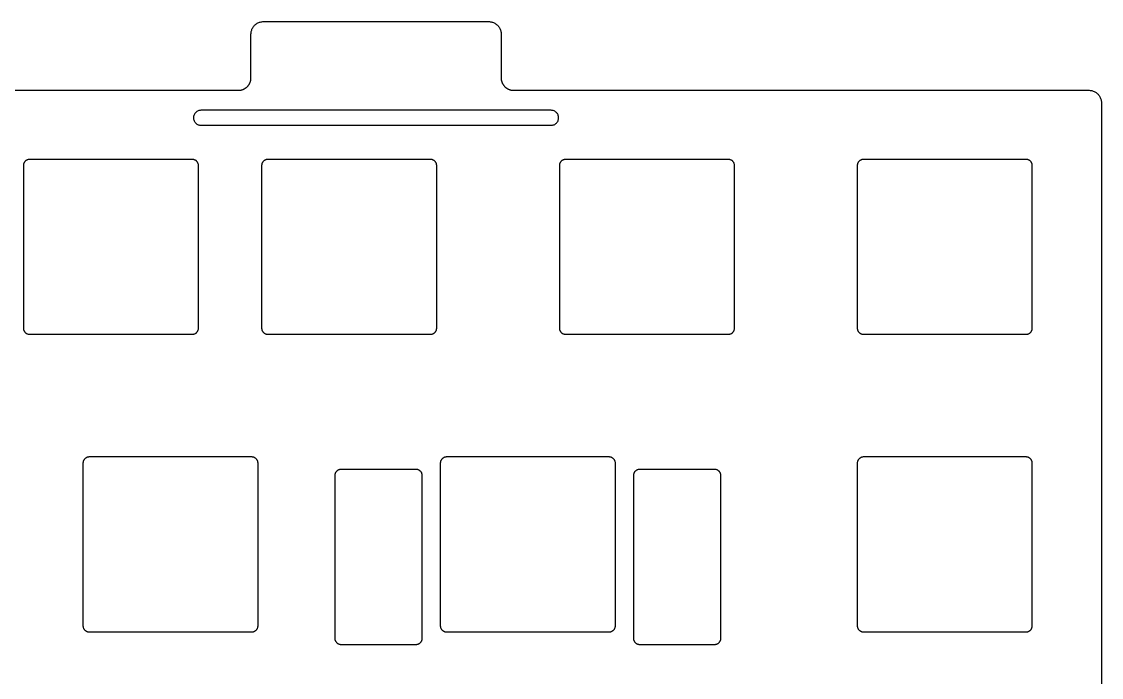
# Model space of a CAD drawing. Header units: millimetres. Extents: x -6 to 321, y -6 to 135.
# Drawn here: x 229.2 to 315.6, y 82.8 to 135.3 of the extents above; entities that cross this region are included whole.
import ezdxf

# ---------------------------------------------------------------- set-up
doc = ezdxf.new("R2010")
doc.units = ezdxf.units.MM
for name, color, linetype in [('CUTOUTS', 1, 'Continuous'), ('FLEX', 3, 'Continuous'), ('OUTLINE', 7, 'Continuous')]:
    doc.layers.add(name, color=color, linetype=linetype)

msp = doc.modelspace()

# ---------------------------------------------------------------- linework, layer by layer
at = {"layer": 'CUTOUTS'}
for points in [[(229.702, 110.327), (229.733, 110.317), (229.765, 110.31), (229.797, 110.304), (229.83, 110.301), (229.863, 110.3), (242.863, 110.3), (242.895, 110.301), (242.928, 110.304), (242.96, 110.31), (242.992, 110.317), (243.023, 110.327), (243.054, 110.338), (243.084, 110.352), (243.113, 110.367), (243.14, 110.384), (243.167, 110.403), (243.192, 110.424), (243.216, 110.446), (243.238, 110.47), (243.259, 110.496), (243.278, 110.522), (243.296, 110.55), (243.311, 110.579), (243.324, 110.609), (243.336, 110.639), (243.345, 110.671), (243.353, 110.702), (243.358, 110.735), (243.361, 110.767), (243.363, 110.8), (243.363, 123.8), (243.361, 123.833), (243.358, 123.865), (243.353, 123.898), (243.345, 123.929), (243.336, 123.961), (243.324, 123.991), (243.311, 124.021), (243.296, 124.05), (243.278, 124.078), (243.259, 124.104), (243.238, 124.13), (243.216, 124.154), (243.192, 124.176), (243.167, 124.197), (243.14, 124.216), (243.113, 124.233), (243.084, 124.248), (243.054, 124.262), (243.023, 124.273), (242.992, 124.283), (242.96, 124.29), (242.928, 124.296), (242.895, 124.299), (242.863, 124.3), (229.863, 124.3), (229.83, 124.299), (229.797, 124.296), (229.765, 124.29), (229.733, 124.283), (229.702, 124.273), (229.671, 124.262), (229.641, 124.248), (229.613, 124.233), (229.585, 124.216), (229.558, 124.197), (229.533, 124.176), (229.509, 124.154), (229.487, 124.13), (229.466, 124.104), (229.447, 124.078), (229.429, 124.05), (229.414, 124.021), (229.401, 123.991), (229.389, 123.961), (229.38, 123.929), (229.372, 123.898), (229.367, 123.865), (229.364, 123.833), (229.363, 123.8), (229.363, 110.8), (229.364, 110.767), (229.367, 110.735), (229.372, 110.702), (229.38, 110.671), (229.389, 110.639), (229.401, 110.609), (229.414, 110.579), (229.429, 110.55), (229.447, 110.522), (229.466, 110.496), (229.487, 110.47), (229.509, 110.446), (229.533, 110.424), (229.558, 110.403), (229.585, 110.384), (229.613, 110.367), (229.641, 110.352), (229.671, 110.338)], [(248.752, 110.327), (248.783, 110.317), (248.815, 110.31), (248.847, 110.304), (248.88, 110.301), (248.913, 110.3), (261.913, 110.3), (261.945, 110.301), (261.978, 110.304), (262.01, 110.31), (262.042, 110.317), (262.073, 110.327), (262.104, 110.338), (262.134, 110.352), (262.163, 110.367), (262.19, 110.384), (262.217, 110.403), (262.242, 110.424), (262.266, 110.446), (262.288, 110.47), (262.309, 110.496), (262.328, 110.522), (262.346, 110.55), (262.361, 110.579), (262.374, 110.609), (262.386, 110.639), (262.395, 110.671), (262.403, 110.702), (262.408, 110.735), (262.411, 110.767), (262.413, 110.8), (262.413, 123.8), (262.411, 123.833), (262.408, 123.865), (262.403, 123.898), (262.395, 123.929), (262.386, 123.961), (262.374, 123.991), (262.361, 124.021), (262.346, 124.05), (262.328, 124.078), (262.309, 124.104), (262.288, 124.13), (262.266, 124.154), (262.242, 124.176), (262.217, 124.197), (262.19, 124.216), (262.163, 124.233), (262.134, 124.248), (262.104, 124.262), (262.073, 124.273), (262.042, 124.283), (262.01, 124.29), (261.978, 124.296), (261.945, 124.299), (261.913, 124.3), (248.913, 124.3), (248.88, 124.299), (248.847, 124.296), (248.815, 124.29), (248.783, 124.283), (248.752, 124.273), (248.721, 124.262), (248.691, 124.248), (248.663, 124.233), (248.635, 124.216), (248.608, 124.197), (248.583, 124.176), (248.559, 124.154), (248.537, 124.13), (248.516, 124.104), (248.497, 124.078), (248.479, 124.05), (248.464, 124.021), (248.451, 123.991), (248.439, 123.961), (248.43, 123.929), (248.422, 123.898), (248.417, 123.865), (248.414, 123.833), (248.413, 123.8), (248.413, 110.8), (248.414, 110.767), (248.417, 110.735), (248.422, 110.702), (248.43, 110.671), (248.439, 110.639), (248.451, 110.609), (248.464, 110.579), (248.479, 110.55), (248.497, 110.522), (248.516, 110.496), (248.537, 110.47), (248.559, 110.446), (248.583, 110.424), (248.608, 110.403), (248.635, 110.384), (248.663, 110.367), (248.691, 110.352), (248.721, 110.338)], [(272.564, 110.327), (272.596, 110.317), (272.627, 110.31), (272.66, 110.304), (272.692, 110.301), (272.725, 110.3), (285.725, 110.3), (285.758, 110.301), (285.79, 110.304), (285.823, 110.31), (285.854, 110.317), (285.886, 110.327), (285.916, 110.338), (285.946, 110.352), (285.975, 110.367), (286.003, 110.384), (286.029, 110.403), (286.055, 110.424), (286.079, 110.446), (286.101, 110.47), (286.122, 110.496), (286.141, 110.522), (286.158, 110.55), (286.173, 110.579), (286.187, 110.609), (286.198, 110.639), (286.208, 110.671), (286.215, 110.702), (286.221, 110.735), (286.224, 110.767), (286.225, 110.8), (286.225, 123.8), (286.224, 123.833), (286.221, 123.865), (286.215, 123.898), (286.208, 123.929), (286.198, 123.961), (286.187, 123.991), (286.173, 124.021), (286.158, 124.05), (286.141, 124.078), (286.122, 124.104), (286.101, 124.13), (286.079, 124.154), (286.055, 124.176), (286.029, 124.197), (286.003, 124.216), (285.975, 124.233), (285.946, 124.248), (285.916, 124.262), (285.886, 124.273), (285.854, 124.283), (285.823, 124.29), (285.79, 124.296), (285.758, 124.299), (285.725, 124.3), (272.725, 124.3), (272.692, 124.299), (272.66, 124.296), (272.627, 124.29), (272.596, 124.283), (272.564, 124.273), (272.534, 124.262), (272.504, 124.248), (272.475, 124.233), (272.447, 124.216), (272.421, 124.197), (272.395, 124.176), (272.371, 124.154), (272.349, 124.13), (272.328, 124.104), (272.309, 124.078), (272.292, 124.05), (272.277, 124.021), (272.263, 123.991), (272.252, 123.961), (272.242, 123.929), (272.235, 123.898), (272.229, 123.865), (272.226, 123.833), (272.225, 123.8), (272.225, 110.8), (272.226, 110.767), (272.229, 110.735), (272.235, 110.702), (272.242, 110.671), (272.252, 110.639), (272.263, 110.609), (272.277, 110.579), (272.292, 110.55), (272.309, 110.522), (272.328, 110.496), (272.349, 110.47), (272.371, 110.446), (272.395, 110.424), (272.421, 110.403), (272.447, 110.384), (272.475, 110.367), (272.504, 110.352), (272.534, 110.338)], [(296.377, 110.327), (296.408, 110.317), (296.44, 110.31), (296.472, 110.304), (296.505, 110.301), (296.538, 110.3), (309.538, 110.3), (309.57, 110.301), (309.603, 110.304), (309.635, 110.31), (309.667, 110.317), (309.698, 110.327), (309.729, 110.338), (309.759, 110.352), (309.788, 110.367), (309.815, 110.384), (309.842, 110.403), (309.867, 110.424), (309.891, 110.446), (309.913, 110.47), (309.934, 110.496), (309.953, 110.522), (309.971, 110.55), (309.986, 110.579), (309.999, 110.609), (310.011, 110.639), (310.02, 110.671), (310.028, 110.702), (310.033, 110.735), (310.036, 110.767), (310.038, 110.8), (310.038, 123.8), (310.036, 123.833), (310.033, 123.865), (310.028, 123.898), (310.02, 123.929), (310.011, 123.961), (309.999, 123.991), (309.986, 124.021), (309.971, 124.05), (309.953, 124.078), (309.934, 124.104), (309.913, 124.13), (309.891, 124.154), (309.867, 124.176), (309.842, 124.197), (309.815, 124.216), (309.788, 124.233), (309.759, 124.248), (309.729, 124.262), (309.698, 124.273), (309.667, 124.283), (309.635, 124.29), (309.603, 124.296), (309.57, 124.299), (309.538, 124.3), (296.538, 124.3), (296.505, 124.299), (296.472, 124.296), (296.44, 124.29), (296.408, 124.283), (296.377, 124.273), (296.346, 124.262), (296.316, 124.248), (296.288, 124.233), (296.26, 124.216), (296.233, 124.197), (296.208, 124.176), (296.184, 124.154), (296.162, 124.13), (296.141, 124.104), (296.122, 124.078), (296.104, 124.05), (296.089, 124.021), (296.076, 123.991), (296.064, 123.961), (296.055, 123.929), (296.047, 123.898), (296.042, 123.865), (296.039, 123.833), (296.038, 123.8), (296.038, 110.8), (296.039, 110.767), (296.042, 110.735), (296.047, 110.702), (296.055, 110.671), (296.064, 110.639), (296.076, 110.609), (296.089, 110.579), (296.104, 110.55), (296.122, 110.522), (296.141, 110.496), (296.162, 110.47), (296.184, 110.446), (296.208, 110.424), (296.233, 110.403), (296.26, 110.384), (296.288, 110.367), (296.316, 110.352), (296.346, 110.338)], [(234.496, 86.505), (234.527, 86.497), (234.56, 86.492), (234.592, 86.489), (234.625, 86.487), (247.625, 86.487), (247.658, 86.489), (247.69, 86.492), (247.723, 86.497), (247.754, 86.505), (247.786, 86.514), (247.816, 86.526), (247.846, 86.539), (247.875, 86.554), (247.903, 86.572), (247.929, 86.591), (247.955, 86.612), (247.979, 86.634), (248.001, 86.658), (248.022, 86.683), (248.041, 86.71), (248.058, 86.737), (248.073, 86.766), (248.087, 86.796), (248.098, 86.827), (248.108, 86.858), (248.115, 86.89), (248.121, 86.922), (248.124, 86.955), (248.125, 86.987), (248.125, 99.987), (248.124, 100.02), (248.121, 100.053), (248.115, 100.085), (248.108, 100.117), (248.098, 100.148), (248.087, 100.179), (248.073, 100.209), (248.058, 100.237), (248.041, 100.265), (248.022, 100.292), (248.001, 100.317), (247.979, 100.341), (247.955, 100.363), (247.929, 100.384), (247.903, 100.403), (247.875, 100.421), (247.846, 100.436), (247.816, 100.449), (247.786, 100.461), (247.754, 100.47), (247.723, 100.478), (247.69, 100.483), (247.658, 100.486), (247.625, 100.487), (234.625, 100.487), (234.592, 100.486), (234.56, 100.483), (234.527, 100.478), (234.496, 100.47), (234.464, 100.461), (234.434, 100.449), (234.404, 100.436), (234.375, 100.421), (234.347, 100.403), (234.321, 100.384), (234.295, 100.363), (234.271, 100.341), (234.249, 100.317), (234.228, 100.292), (234.209, 100.265), (234.192, 100.237), (234.177, 100.209), (234.163, 100.179), (234.152, 100.148), (234.142, 100.117), (234.135, 100.085), (234.129, 100.053), (234.126, 100.02), (234.125, 99.987), (234.125, 86.987), (234.126, 86.955), (234.129, 86.922), (234.135, 86.89), (234.142, 86.858), (234.152, 86.827), (234.163, 86.796), (234.177, 86.766), (234.192, 86.737), (234.209, 86.71), (234.228, 86.683), (234.249, 86.658), (234.271, 86.634), (234.295, 86.612), (234.321, 86.591), (234.347, 86.572), (234.375, 86.554), (234.404, 86.539), (234.434, 86.526), (234.464, 86.514)], [(263.039, 86.514), (263.071, 86.505), (263.102, 86.497), (263.135, 86.492), (263.167, 86.489), (263.2, 86.487), (276.2, 86.487), (276.233, 86.489), (276.265, 86.492), (276.298, 86.497), (276.329, 86.505), (276.361, 86.514), (276.391, 86.526), (276.421, 86.539), (276.45, 86.554), (276.478, 86.572), (276.504, 86.591), (276.53, 86.612), (276.554, 86.634), (276.576, 86.658), (276.597, 86.683), (276.616, 86.71), (276.633, 86.737), (276.648, 86.766), (276.662, 86.796), (276.673, 86.827), (276.683, 86.858), (276.69, 86.89), (276.696, 86.922), (276.699, 86.955), (276.7, 86.987), (276.7, 99.987), (276.699, 100.02), (276.696, 100.053), (276.69, 100.085), (276.683, 100.117), (276.673, 100.148), (276.662, 100.179), (276.648, 100.209), (276.633, 100.237), (276.616, 100.265), (276.597, 100.292), (276.576, 100.317), (276.554, 100.341), (276.53, 100.363), (276.504, 100.384), (276.478, 100.403), (276.45, 100.421), (276.421, 100.436), (276.391, 100.449), (276.361, 100.461), (276.329, 100.47), (276.298, 100.478), (276.265, 100.483), (276.233, 100.486), (276.2, 100.487), (263.2, 100.487), (263.167, 100.486), (263.135, 100.483), (263.102, 100.478), (263.071, 100.47), (263.039, 100.461), (263.009, 100.449), (262.979, 100.436), (262.95, 100.421), (262.922, 100.403), (262.896, 100.384), (262.87, 100.363), (262.846, 100.341), (262.824, 100.317), (262.803, 100.292), (262.784, 100.265), (262.767, 100.237), (262.752, 100.209), (262.738, 100.179), (262.727, 100.148), (262.717, 100.117), (262.71, 100.085), (262.704, 100.053), (262.701, 100.02), (262.7, 99.987), (262.7, 86.987), (262.701, 86.955), (262.704, 86.922), (262.71, 86.89), (262.717, 86.858), (262.727, 86.827), (262.738, 86.796), (262.752, 86.766), (262.767, 86.737), (262.784, 86.71), (262.803, 86.683), (262.824, 86.658), (262.846, 86.634), (262.87, 86.612), (262.896, 86.591), (262.922, 86.572), (262.95, 86.554), (262.979, 86.539), (263.009, 86.526)], [(296.377, 86.514), (296.408, 86.505), (296.44, 86.497), (296.472, 86.492), (296.505, 86.489), (296.538, 86.487), (309.538, 86.487), (309.57, 86.489), (309.603, 86.492), (309.635, 86.497), (309.667, 86.505), (309.698, 86.514), (309.729, 86.526), (309.759, 86.539), (309.788, 86.554), (309.815, 86.572), (309.842, 86.591), (309.867, 86.612), (309.891, 86.634), (309.913, 86.658), (309.934, 86.683), (309.953, 86.71), (309.971, 86.737), (309.986, 86.766), (309.999, 86.796), (310.011, 86.827), (310.02, 86.858), (310.028, 86.89), (310.033, 86.922), (310.036, 86.955), (310.038, 86.987), (310.038, 99.987), (310.036, 100.02), (310.033, 100.053), (310.028, 100.085), (310.02, 100.117), (310.011, 100.148), (309.999, 100.179), (309.986, 100.209), (309.971, 100.237), (309.953, 100.265), (309.934, 100.292), (309.913, 100.317), (309.891, 100.341), (309.867, 100.363), (309.842, 100.384), (309.815, 100.403), (309.788, 100.421), (309.759, 100.436), (309.729, 100.449), (309.698, 100.461), (309.667, 100.47), (309.635, 100.478), (309.603, 100.483), (309.57, 100.486), (309.538, 100.487), (296.538, 100.487), (296.505, 100.486), (296.472, 100.483), (296.44, 100.478), (296.408, 100.47), (296.377, 100.461), (296.346, 100.449), (296.316, 100.436), (296.288, 100.421), (296.26, 100.403), (296.233, 100.384), (296.208, 100.363), (296.184, 100.341), (296.162, 100.317), (296.141, 100.292), (296.122, 100.265), (296.104, 100.237), (296.089, 100.209), (296.076, 100.179), (296.064, 100.148), (296.055, 100.117), (296.047, 100.085), (296.042, 100.053), (296.039, 100.02), (296.038, 99.987), (296.038, 86.987), (296.039, 86.955), (296.042, 86.922), (296.047, 86.89), (296.055, 86.858), (296.064, 86.827), (296.076, 86.796), (296.089, 86.766), (296.104, 86.737), (296.122, 86.71), (296.141, 86.683), (296.162, 86.658), (296.184, 86.634), (296.208, 86.612), (296.233, 86.591), (296.26, 86.572), (296.288, 86.554), (296.316, 86.539), (296.346, 86.526)], [(254.601, 85.514), (254.633, 85.505), (254.664, 85.497), (254.697, 85.492), (254.729, 85.489), (254.762, 85.487), (260.762, 85.487), (260.795, 85.489), (260.827, 85.492), (260.86, 85.497), (260.891, 85.505), (260.923, 85.514), (260.953, 85.526), (260.983, 85.539), (261.012, 85.554), (261.04, 85.572), (261.066, 85.591), (261.092, 85.612), (261.116, 85.634), (261.138, 85.658), (261.159, 85.683), (261.178, 85.71), (261.195, 85.737), (261.21, 85.766), (261.224, 85.796), (261.235, 85.827), (261.245, 85.858), (261.252, 85.89), (261.258, 85.922), (261.261, 85.955), (261.262, 85.987), (261.262, 98.987), (261.261, 99.02), (261.258, 99.053), (261.252, 99.085), (261.245, 99.117), (261.235, 99.148), (261.224, 99.179), (261.21, 99.209), (261.195, 99.237), (261.178, 99.265), (261.159, 99.292), (261.138, 99.317), (261.116, 99.341), (261.092, 99.363), (261.066, 99.384), (261.04, 99.403), (261.012, 99.421), (260.983, 99.436), (260.953, 99.449), (260.923, 99.461), (260.891, 99.47), (260.86, 99.478), (260.827, 99.483), (260.795, 99.486), (260.762, 99.487), (254.762, 99.487), (254.729, 99.486), (254.697, 99.483), (254.664, 99.478), (254.633, 99.47), (254.601, 99.461), (254.571, 99.449), (254.541, 99.436), (254.512, 99.421), (254.484, 99.403), (254.458, 99.384), (254.432, 99.363), (254.408, 99.341), (254.386, 99.317), (254.365, 99.292), (254.346, 99.265), (254.329, 99.237), (254.314, 99.209), (254.3, 99.179), (254.289, 99.148), (254.279, 99.117), (254.272, 99.085), (254.266, 99.053), (254.263, 99.02), (254.262, 98.987), (254.262, 85.987), (254.263, 85.955), (254.266, 85.922), (254.272, 85.89), (254.279, 85.858), (254.289, 85.827), (254.3, 85.796), (254.314, 85.766), (254.329, 85.737), (254.346, 85.71), (254.365, 85.683), (254.386, 85.658), (254.408, 85.634), (254.432, 85.612), (254.458, 85.591), (254.484, 85.572), (254.512, 85.554), (254.541, 85.539), (254.571, 85.526)], [(278.509, 85.505), (278.54, 85.497), (278.573, 85.492), (278.605, 85.489), (278.638, 85.487), (284.638, 85.487), (284.671, 85.489), (284.703, 85.492), (284.736, 85.497), (284.767, 85.505), (284.799, 85.514), (284.829, 85.526), (284.859, 85.539), (284.888, 85.554), (284.916, 85.572), (284.942, 85.591), (284.968, 85.612), (284.992, 85.634), (285.014, 85.658), (285.035, 85.683), (285.054, 85.71), (285.071, 85.737), (285.086, 85.766), (285.1, 85.796), (285.111, 85.827), (285.121, 85.858), (285.128, 85.89), (285.134, 85.922), (285.137, 85.955), (285.138, 85.987), (285.138, 98.987), (285.137, 99.02), (285.134, 99.053), (285.128, 99.085), (285.121, 99.117), (285.111, 99.148), (285.1, 99.179), (285.086, 99.209), (285.071, 99.237), (285.054, 99.265), (285.035, 99.292), (285.014, 99.317), (284.992, 99.341), (284.968, 99.363), (284.942, 99.384), (284.916, 99.403), (284.888, 99.421), (284.859, 99.436), (284.829, 99.449), (284.799, 99.461), (284.767, 99.47), (284.736, 99.478), (284.703, 99.483), (284.671, 99.486), (284.638, 99.487), (278.638, 99.487), (278.605, 99.486), (278.573, 99.483), (278.54, 99.478), (278.509, 99.47), (278.477, 99.461), (278.447, 99.449), (278.417, 99.436), (278.388, 99.421), (278.36, 99.403), (278.334, 99.384), (278.308, 99.363), (278.284, 99.341), (278.262, 99.317), (278.241, 99.292), (278.222, 99.265), (278.205, 99.237), (278.19, 99.209), (278.176, 99.179), (278.165, 99.148), (278.155, 99.117), (278.148, 99.085), (278.142, 99.053), (278.139, 99.02), (278.138, 98.987), (278.138, 85.987), (278.139, 85.955), (278.142, 85.922), (278.148, 85.89), (278.155, 85.858), (278.165, 85.827), (278.176, 85.796), (278.19, 85.766), (278.205, 85.737), (278.222, 85.71), (278.241, 85.683), (278.262, 85.658), (278.284, 85.634), (278.308, 85.612), (278.334, 85.591), (278.36, 85.572), (278.388, 85.554), (278.417, 85.539), (278.447, 85.526), (278.477, 85.514)]]:
    msp.add_lwpolyline(points, close=True, dxfattribs=at)
at = {"layer": 'FLEX'}
msp.add_lwpolyline([(271.896, 128.124), (271.845, 128.154), (271.792, 128.179), (271.737, 128.199), (271.68, 128.213), (271.621, 128.222), (271.562, 128.225), (243.562, 128.225), (243.504, 128.222), (243.445, 128.213), (243.388, 128.199), (243.333, 128.179), (243.28, 128.154), (243.229, 128.124), (243.182, 128.089), (243.138, 128.049), (243.099, 128.006), (243.064, 127.958), (243.033, 127.908), (243.008, 127.855), (242.988, 127.799), (242.974, 127.742), (242.965, 127.684), (242.963, 127.625), (242.965, 127.566), (242.974, 127.508), (242.988, 127.451), (243.008, 127.395), (243.033, 127.342), (243.064, 127.292), (243.099, 127.244), (243.138, 127.201), (243.182, 127.161), (243.229, 127.126), (243.28, 127.096), (243.333, 127.071), (243.388, 127.051), (243.445, 127.037), (243.504, 127.028), (243.562, 127.025), (271.562, 127.025), (271.621, 127.028), (271.68, 127.037), (271.737, 127.051), (271.792, 127.071), (271.845, 127.096), (271.896, 127.126), (271.943, 127.161), (271.987, 127.201), (272.026, 127.244), (272.061, 127.292), (272.092, 127.342), (272.117, 127.395), (272.137, 127.451), (272.151, 127.508), (272.16, 127.566), (272.163, 127.625), (272.16, 127.684), (272.151, 127.742), (272.137, 127.799), (272.117, 127.855), (272.092, 127.908), (272.061, 127.958), (272.026, 128.006), (271.987, 128.049), (271.943, 128.089)], close=True, dxfattribs=at)
at = {"layer": 'OUTLINE'}
msp.add_lwpolyline([(168.789, 129.825), (246.554, 129.825), (246.571, 129.825), (246.612, 129.827), (246.644, 129.829), (246.677, 129.832), (246.709, 129.836), (246.741, 129.842), (246.774, 129.848), (246.805, 129.855), (246.837, 129.864), (246.868, 129.873), (246.899, 129.884), (246.93, 129.895), (246.96, 129.908), (246.99, 129.921), (247.019, 129.936), (247.048, 129.951), (247.076, 129.968), (247.104, 129.985), (247.131, 130.003), (247.158, 130.022), (247.184, 130.042), (247.209, 130.063), (247.234, 130.084), (247.258, 130.107), (247.281, 130.13), (247.303, 130.154), (247.325, 130.178), (247.345, 130.204), (247.365, 130.23), (247.384, 130.256), (247.403, 130.283), (247.42, 130.311), (247.436, 130.339), (247.452, 130.368), (247.466, 130.398), (247.48, 130.427), (247.492, 130.458), (247.504, 130.488), (247.514, 130.519), (247.524, 130.551), (247.532, 130.582), (247.54, 130.614), (247.546, 130.646), (247.551, 130.678), (247.556, 130.711), (247.559, 130.743), (247.561, 130.776), (247.562, 130.817), (247.562, 130.833), (247.562, 134.325), (247.565, 134.39), (247.571, 134.456), (247.582, 134.52), (247.597, 134.584), (247.616, 134.646), (247.639, 134.708), (247.666, 134.767), (247.696, 134.825), (247.731, 134.881), (247.769, 134.934), (247.811, 134.984), (247.855, 135.032), (247.903, 135.077), (247.954, 135.118), (248.007, 135.156), (248.062, 135.191), (248.12, 135.222), (248.18, 135.249), (248.241, 135.272), (248.304, 135.291), (248.367, 135.306), (248.432, 135.316), (248.497, 135.323), (248.562, 135.325), (266.562, 135.325), (266.628, 135.323), (266.693, 135.316), (266.758, 135.306), (266.821, 135.291), (266.884, 135.272), (266.945, 135.249), (267.005, 135.222), (267.062, 135.191), (267.118, 135.156), (267.171, 135.118), (267.222, 135.077), (267.27, 135.032), (267.314, 134.984), (267.356, 134.934), (267.394, 134.881), (267.429, 134.825), (267.459, 134.767), (267.486, 134.708), (267.509, 134.646), (267.528, 134.584), (267.543, 134.52), (267.554, 134.456), (267.56, 134.39), (267.562, 134.325), (267.562, 130.833), (267.563, 130.817), (267.564, 130.776), (267.566, 130.743), (267.569, 130.711), (267.574, 130.678), (267.579, 130.646), (267.585, 130.614), (267.593, 130.582), (267.601, 130.551), (267.611, 130.519), (267.621, 130.488), (267.633, 130.458), (267.645, 130.427), (267.659, 130.398), (267.673, 130.368), (267.689, 130.339), (267.705, 130.311), (267.722, 130.283), (267.741, 130.256), (267.76, 130.23), (267.78, 130.204), (267.8, 130.178), (267.822, 130.154), (267.844, 130.13), (267.867, 130.107), (267.891, 130.084), (267.916, 130.063), (267.941, 130.042), (267.967, 130.022), (267.994, 130.003), (268.021, 129.985), (268.049, 129.968), (268.077, 129.951), (268.106, 129.936), (268.135, 129.921), (268.165, 129.908), (268.195, 129.895), (268.226, 129.884), (268.257, 129.873), (268.288, 129.864), (268.32, 129.855), (268.351, 129.848), (268.384, 129.842), (268.416, 129.836), (268.448, 129.832), (268.481, 129.829), (268.513, 129.827), (268.554, 129.825), (268.571, 129.825), (314.546, 129.825), (314.579, 129.824), (314.595, 129.824), (314.66, 129.82), (314.725, 129.811), (314.789, 129.798), (314.852, 129.781), (314.914, 129.76), (314.975, 129.735), (315.033, 129.706), (315.09, 129.674), (315.145, 129.637), (315.196, 129.597), (315.246, 129.554), (315.292, 129.508), (315.335, 129.459), (315.375, 129.407), (315.411, 129.352), (315.444, 129.296), (315.473, 129.237), (315.498, 129.177), (315.519, 129.115), (315.536, 129.051), (315.549, 128.987), (315.557, 128.922), (315.561, 128.857), (315.562, 128.841), (315.563, 128.809), (315.563, 75.921)], dxfattribs=at)

doc.saveas('drawing.dxf')
